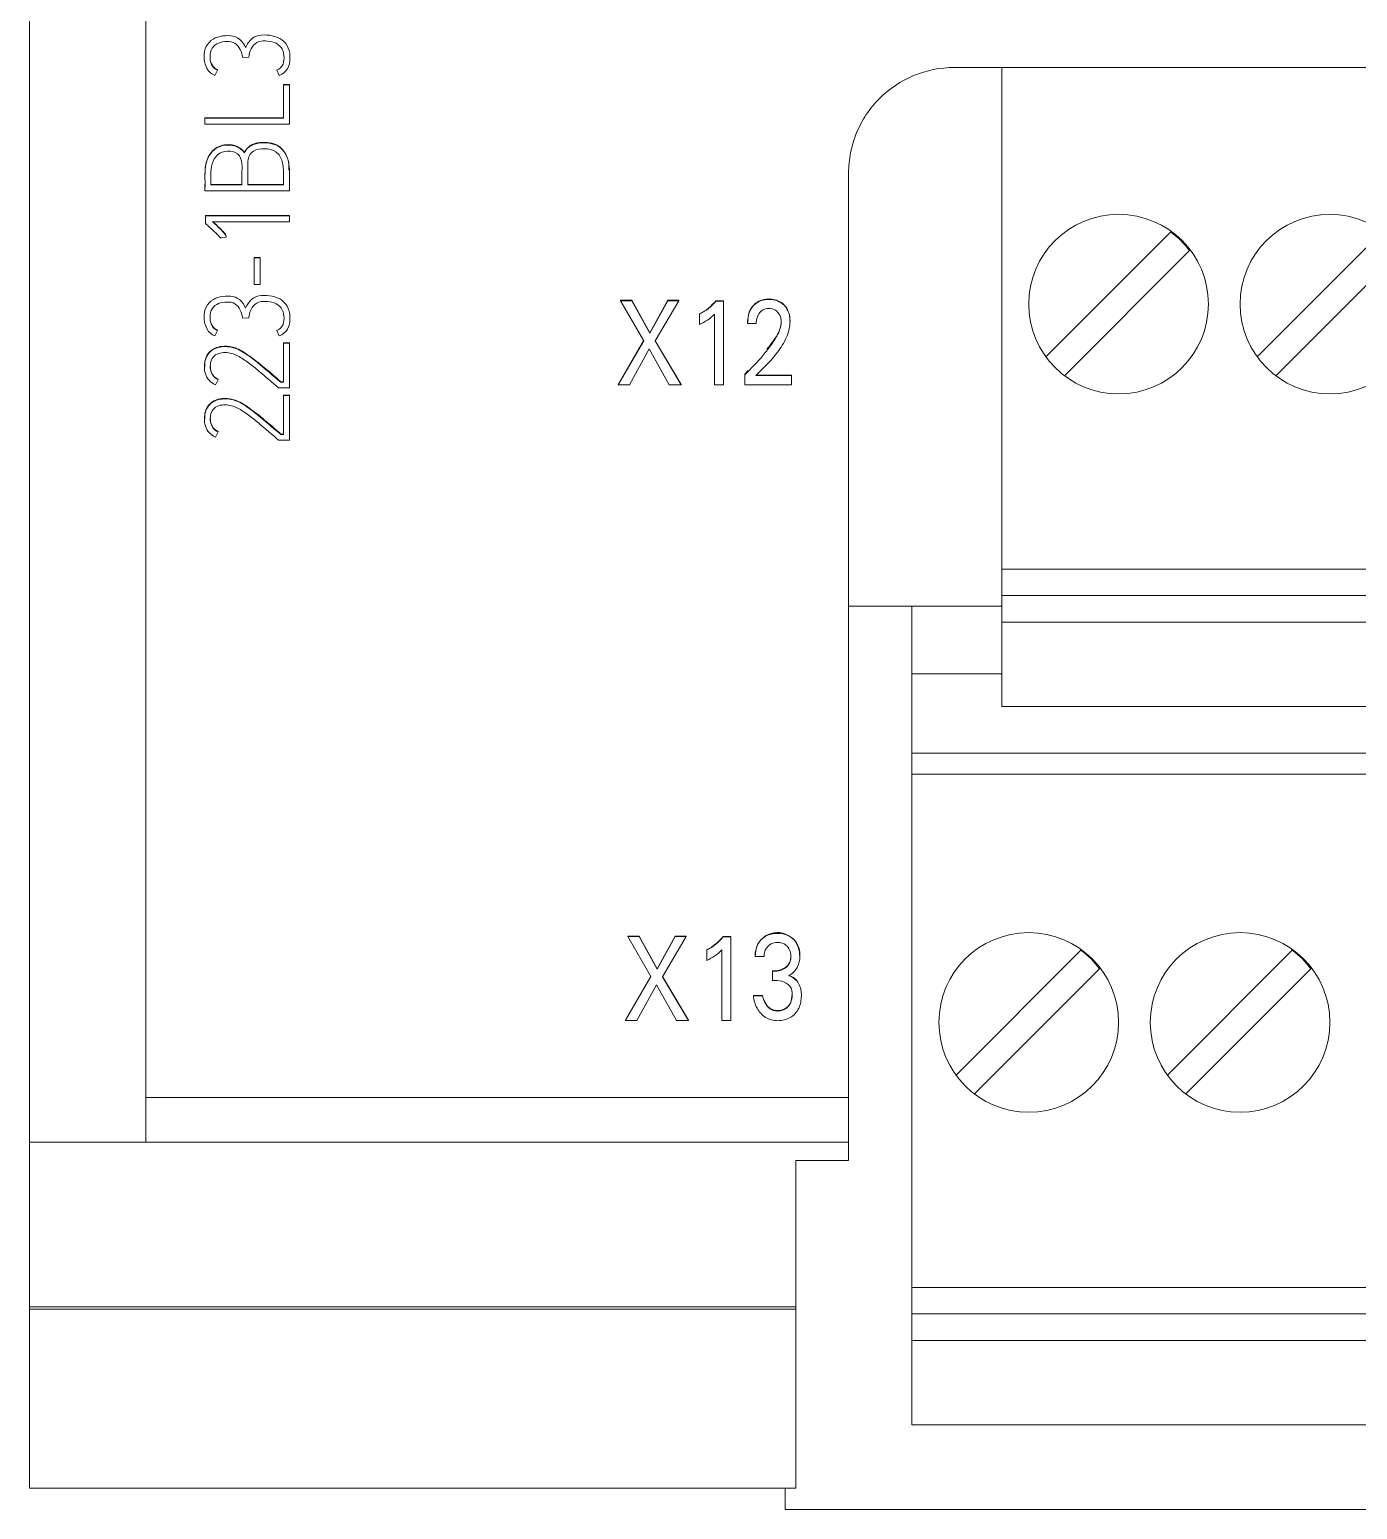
# Model space of a CAD drawing. Header units: millimetres. Extents: x 983 to 2111, y 2638 to 4457.
# Drawn here: x 1470.51 to 1495.64, y 3406.41 to 3434.43 of the extents above; entities that cross this region are included whole.
import ezdxf

# ---------------------------------------------------------------- set-up
doc = ezdxf.new("R2010")
doc.units = ezdxf.units.MM

# ---------------------------------------------------------------- blocks, each defined once
blk = doc.blocks.new('16DIDQ')
at = {"color": 7, "linetype": 'Continuous', "lineweight": 15}
for p, q in [((1470.51, 3413.363), (1470.51, 3443.808)), ((1472.71, 3440.752), (1472.71, 3414.209)), ((1473.814, 3433.917), (1473.814, 3433.91)), ((1474.546, 3433.895), (1474.657, 3433.902)), ((1474.597, 3434.086), (1474.597, 3434.093)), ((1475.438, 3433.891), (1475.438, 3433.898)), ((1474.013, 3433.557), (1474.065, 3433.659)), ((1474.065, 3433.659), (1474.065, 3433.666)), ((1475.19, 3433.659), (1475.19, 3433.666)), ((1475.19, 3433.659), (1475.236, 3433.557)), ((1488.01, 3433.708), (1532.51, 3433.708)), ((1488.91, 3424.208), (1488.91, 3433.708)), ((1475.314, 3433.38), (1475.314, 3433.387)), ((1475.427, 3433.387), (1475.314, 3433.387)), ((1475.314, 3433.38), (1475.427, 3433.38)), ((1475.314, 3432.747), (1475.314, 3433.38)), ((1475.427, 3433.38), (1475.427, 3433.387)), ((1475.427, 3433.38), (1475.427, 3432.634)), ((1473.829, 3432.747), (1473.829, 3432.754)), ((1475.314, 3432.754), (1473.829, 3432.754)), ((1473.829, 3432.747), (1473.829, 3432.634)), ((1473.829, 3432.747), (1475.314, 3432.747)), ((1475.427, 3432.634), (1473.829, 3432.634)), ((1474.575, 3432.093), (1474.575, 3432.101)), ((1473.828, 3431.668), (1473.828, 3431.661)), ((1486.01, 3414.209), (1486.01, 3431.708)), ((1473.829, 3431.381), (1473.829, 3431.499)), ((1473.829, 3431.381), (1473.829, 3431.374)), ((1473.829, 3431.374), (1475.427, 3431.374)), ((1473.83, 3431.492), (1473.83, 3431.499)), ((1473.942, 3431.494), (1474.528, 3431.494)), ((1474.528, 3431.487), (1473.942, 3431.487)), ((1474.528, 3431.494), (1474.528, 3431.577)), ((1474.528, 3431.487), (1474.528, 3431.494)), ((1474.639, 3431.494), (1474.639, 3431.487)), ((1475.316, 3431.494), (1474.639, 3431.494)), ((1475.316, 3431.487), (1474.639, 3431.487)), ((1475.316, 3431.487), (1475.316, 3431.494)), ((1473.836, 3430.898), (1473.836, 3430.905)), ((1475.429, 3430.905), (1473.836, 3430.905)), ((1473.836, 3430.898), (1473.836, 3430.759)), ((1473.836, 3430.898), (1475.429, 3430.898)), ((1473.854, 3430.743), (1473.836, 3430.759)), ((1475.429, 3430.787), (1473.974, 3430.787)), ((1475.429, 3430.898), (1475.429, 3430.905)), ((1475.429, 3430.898), (1475.429, 3430.787)), ((1474.231, 3430.497), (1474.118, 3430.491)), ((1474.118, 3430.491), (1474.122, 3430.478)), ((1474.122, 3430.485), (1474.12, 3430.491)), ((1474.122, 3430.478), (1474.122, 3430.485)), ((1474.231, 3430.497), (1474.231, 3430.504)), ((1489.744, 3428.23), (1492.108, 3430.594)), ((1493.744, 3428.23), (1496.108, 3430.594)), ((1492.461, 3430.24), (1490.094, 3427.873)), ((1496.461, 3430.24), (1494.094, 3427.873)), ((1474.759, 3430.106), (1474.759, 3430.113)), ((1474.872, 3430.113), (1474.759, 3430.113)), ((1474.759, 3430.106), (1474.872, 3430.106)), ((1474.759, 3429.601), (1474.759, 3430.106)), ((1474.872, 3430.106), (1474.872, 3430.113)), ((1474.872, 3430.106), (1474.872, 3429.601)), ((1474.872, 3429.601), (1474.759, 3429.601)), ((1474.597, 3429.154), (1474.597, 3429.161)), ((1481.691, 3429.3), (1481.91, 3429.3)), ((1481.691, 3429.293), (1481.691, 3429.3)), ((1481.691, 3429.293), (1482.132, 3428.535)), ((1481.91, 3429.293), (1481.691, 3429.293)), ((1481.91, 3429.293), (1481.91, 3429.3)), ((1481.91, 3429.3), (1482.25, 3428.682)), ((1482.25, 3428.675), (1481.91, 3429.293)), ((1482.25, 3428.682), (1482.588, 3429.3)), ((1482.588, 3429.293), (1482.25, 3428.675)), ((1482.35, 3428.53), (1482.797, 3429.293)), ((1482.588, 3429.293), (1482.588, 3429.3)), ((1482.588, 3429.3), (1482.797, 3429.3)), ((1482.797, 3429.293), (1482.588, 3429.293)), ((1482.797, 3429.293), (1482.797, 3429.3)), ((1483.497, 3429.284), (1483.497, 3429.291)), ((1483.497, 3429.291), (1483.642, 3429.291)), ((1483.642, 3429.284), (1483.497, 3429.284)), ((1483.642, 3429.284), (1483.642, 3429.291)), ((1483.642, 3427.701), (1483.642, 3429.284)), ((1473.814, 3428.985), (1473.814, 3428.978)), ((1474.546, 3428.963), (1474.657, 3428.97)), ((1475.438, 3428.959), (1475.438, 3428.966)), ((1483.19, 3429.039), (1483.19, 3429.046)), ((1483.19, 3429.039), (1483.19, 3428.84)), ((1483.471, 3429.038), (1483.471, 3427.701)), ((1484.097, 3428.884), (1484.097, 3428.877)), ((1484.107, 3428.934), (1484.098, 3428.87)), ((1484.264, 3428.863), (1484.098, 3428.863)), ((1484.901, 3428.903), (1484.901, 3428.91)), ((1474.013, 3428.625), (1474.065, 3428.726)), ((1474.065, 3428.726), (1474.065, 3428.734)), ((1475.19, 3428.726), (1475.19, 3428.734)), ((1475.19, 3428.726), (1475.236, 3428.625)), ((1481.648, 3427.708), (1482.13, 3428.538)), ((1482.132, 3428.535), (1481.648, 3427.701)), ((1482.25, 3428.675), (1482.25, 3428.682)), ((1482.841, 3427.701), (1482.35, 3428.53)), ((1482.352, 3428.534), (1482.841, 3427.708)), ((1475.316, 3428.497), (1475.316, 3428.49)), ((1475.316, 3428.497), (1475.427, 3428.497)), ((1475.316, 3428.49), (1475.316, 3427.75)), ((1475.427, 3428.49), (1475.316, 3428.49)), ((1475.427, 3428.497), (1475.427, 3428.49)), ((1475.427, 3427.64), (1475.427, 3428.49)), ((1481.862, 3427.701), (1482.235, 3428.379)), ((1482.235, 3428.379), (1482.617, 3427.701)), ((1473.818, 3428.042), (1473.818, 3428.035)), ((1484.112, 3427.968), (1484.045, 3427.899)), ((1474.025, 3427.699), (1474.076, 3427.799)), ((1474.076, 3427.806), (1474.076, 3427.799)), ((1475.263, 3427.757), (1475.263, 3427.75)), ((1475.263, 3427.757), (1475.316, 3427.757)), ((1475.316, 3427.75), (1475.263, 3427.75)), ((1481.648, 3427.701), (1481.648, 3427.708)), ((1481.648, 3427.701), (1481.862, 3427.701)), ((1482.617, 3427.701), (1482.841, 3427.701)), ((1482.841, 3427.701), (1482.841, 3427.708)), ((1483.471, 3427.701), (1483.642, 3427.701)), ((1484.045, 3427.892), (1484.045, 3427.899)), ((1484.045, 3427.701), (1484.045, 3427.892)), ((1484.928, 3427.701), (1484.045, 3427.701)), ((1484.254, 3427.882), (1484.928, 3427.882)), ((1484.254, 3427.875), (1484.928, 3427.875)), ((1484.928, 3427.882), (1484.928, 3427.875)), ((1484.928, 3427.875), (1484.928, 3427.701)), ((1475.223, 3427.64), (1475.427, 3427.64)), ((1475.316, 3427.507), (1475.316, 3427.5)), ((1475.316, 3427.507), (1475.427, 3427.507)), ((1475.316, 3427.5), (1475.316, 3426.761)), ((1475.427, 3427.5), (1475.316, 3427.5)), ((1475.427, 3427.507), (1475.427, 3427.5)), ((1475.427, 3426.65), (1475.427, 3427.5)), ((1473.818, 3427.053), (1473.818, 3427.046)), ((1474.025, 3426.71), (1474.076, 3426.809)), ((1474.076, 3426.816), (1474.076, 3426.809)), ((1475.223, 3426.65), (1475.427, 3426.65)), ((1475.263, 3426.768), (1475.263, 3426.761)), ((1475.263, 3426.768), (1475.316, 3426.768)), ((1475.316, 3426.761), (1475.263, 3426.761)), ((1488.91, 3424.208), (1533.41, 3424.208)), ((1488.91, 3423.708), (1488.91, 3424.208)), ((1488.91, 3423.508), (1486.01, 3423.508)), ((1487.21, 3423.508), (1487.21, 3422.228)), ((1488.91, 3423.708), (1533.41, 3423.708)), ((1488.91, 3423.708), (1488.91, 3423.208)), ((1533.41, 3423.208), (1488.91, 3423.208)), ((1488.91, 3423.208), (1488.91, 3421.608)), ((1487.21, 3422.228), (1488.91, 3422.228)), ((1487.21, 3422.228), (1487.21, 3420.728)), ((1533.41, 3421.608), (1488.91, 3421.608)), ((1531.71, 3420.728), (1487.21, 3420.728)), ((1487.21, 3420.328), (1487.21, 3420.728)), ((1487.21, 3410.608), (1487.21, 3420.328)), ((1531.71, 3420.328), (1487.21, 3420.328)), ((1481.829, 3417.255), (1481.829, 3417.262)), ((1481.829, 3417.262), (1482.048, 3417.262)), ((1482.27, 3416.497), (1481.829, 3417.255)), ((1481.829, 3417.255), (1482.048, 3417.255)), ((1482.048, 3417.255), (1482.048, 3417.262)), ((1482.048, 3417.262), (1482.388, 3416.644)), ((1482.048, 3417.255), (1482.388, 3416.636)), ((1482.388, 3416.644), (1482.727, 3417.262)), ((1482.388, 3416.636), (1482.727, 3417.255)), ((1482.935, 3417.255), (1482.489, 3416.492)), ((1482.727, 3417.255), (1482.727, 3417.262)), ((1482.727, 3417.262), (1482.935, 3417.262)), ((1482.727, 3417.255), (1482.935, 3417.255)), ((1482.935, 3417.255), (1482.935, 3417.262)), ((1483.636, 3417.246), (1483.636, 3417.253)), ((1483.636, 3417.253), (1483.781, 3417.253)), ((1483.636, 3417.246), (1483.781, 3417.246)), ((1483.781, 3417.246), (1483.781, 3417.253)), ((1483.781, 3417.246), (1483.781, 3415.663)), ((1483.329, 3417.008), (1483.329, 3417.001)), ((1483.329, 3416.802), (1483.329, 3417.001)), ((1483.609, 3415.663), (1483.609, 3417)), ((1484.244, 3416.895), (1484.244, 3416.888)), ((1484.41, 3416.876), (1484.244, 3416.876)), ((1485.089, 3416.897), (1485.089, 3416.904)), ((1488.044, 3414.63), (1490.408, 3416.994)), ((1492.044, 3414.63), (1494.408, 3416.994)), ((1481.787, 3415.67), (1482.268, 3416.5)), ((1481.787, 3415.663), (1482.27, 3416.497)), ((1482.388, 3416.636), (1482.388, 3416.644)), ((1482.489, 3416.492), (1482.98, 3415.663)), ((1482.491, 3416.496), (1482.98, 3415.67)), ((1484.57, 3416.607), (1484.57, 3416.6)), ((1484.57, 3416.422), (1484.57, 3416.6)), ((1490.761, 3416.64), (1488.394, 3414.273)), ((1494.761, 3416.64), (1492.394, 3414.273)), ((1482.374, 3416.341), (1482.001, 3415.663)), ((1482.756, 3415.663), (1482.374, 3416.341)), ((1484.208, 3416.139), (1484.208, 3416.132)), ((1484.208, 3416.139), (1484.383, 3416.139)), ((1484.208, 3416.132), (1484.383, 3416.132)), ((1484.383, 3416.132), (1484.383, 3416.139)), ((1485.117, 3416.145), (1485.117, 3416.152)), ((1481.787, 3415.67), (1481.787, 3415.663)), ((1482.001, 3415.663), (1481.787, 3415.663)), ((1482.98, 3415.663), (1482.756, 3415.663)), ((1482.98, 3415.663), (1482.98, 3415.67)), ((1483.781, 3415.663), (1483.609, 3415.663)), ((1472.71, 3414.209), (1486.01, 3414.209)), ((1472.71, 3414.209), (1472.71, 3413.363)), ((1486.01, 3414.209), (1486.01, 3413.363)), ((1470.51, 3413.363), (1472.71, 3413.363)), ((1470.51, 3410.241), (1470.51, 3413.363)), ((1486.01, 3413.363), (1472.71, 3413.363)), ((1486.01, 3413.011), (1486.01, 3413.363)), ((1485.01, 3413.011), (1486.01, 3413.011)), ((1485.01, 3410.241), (1485.01, 3413.011)), ((1487.21, 3410.608), (1531.71, 3410.608)), ((1487.21, 3410.108), (1487.21, 3410.608)), ((1470.51, 3410.241), (1485.01, 3410.241)), ((1470.51, 3410.241), (1470.51, 3410.202)), ((1485.01, 3410.202), (1470.51, 3410.202)), ((1470.51, 3406.808), (1470.51, 3410.202)), ((1485.01, 3410.241), (1485.01, 3410.202)), ((1485.01, 3406.808), (1485.01, 3410.202)), ((1487.21, 3410.108), (1531.71, 3410.108)), ((1487.21, 3410.108), (1487.21, 3409.608)), ((1531.71, 3409.608), (1487.21, 3409.608)), ((1487.21, 3409.608), (1487.21, 3408.008)), ((1531.71, 3408.008), (1487.21, 3408.008)), ((1470.51, 3406.808), (1485.01, 3406.808)), ((1484.81, 3406.408), (1484.81, 3406.808)), ((1535.71, 3406.408), (1484.81, 3406.408))]:
    blk.add_line(p, q, dxfattribs=at)
at = {"color": 7, "linetype": 'Continuous', "lineweight": 15, "flags": 128}
blk.add_lwpolyline([(1484.943, 3416.164), (1484.944, 3416.151), (1484.915, 3416.008), (1484.864, 3415.931), (1484.791, 3415.876), (1484.708, 3415.851), (1484.62, 3415.854), (1484.531, 3415.888), (1484.47, 3415.943), (1484.402, 3416.063), (1484.383, 3416.139), (1484.383, 3416.139)], dxfattribs=at)
at = {"color": 7, "linetype": 'Continuous', "lineweight": 15}
for centre in [(1491.12, 3429.228), (1495.12, 3429.228), (1489.42, 3415.628), (1493.42, 3415.628)]:
    blk.add_circle(centre, 1.7, dxfattribs=at)
for centre, radius, start, end in [((1491.096, 3429.228), 1.7, 36.5435, 53.4565), ((1484.663, 3416.91), 0.42, 359.0713, 183.7982), ((1489.396, 3415.628), 1.7, 36.5435, 53.4565), ((1493.396, 3415.628), 1.7, 36.5435, 53.4565)]:
    blk.add_arc(centre, radius, start, end, dxfattribs=at)
for points, knots in [([(1474.597, 3434.086), (1474.569, 3434.143), (1474.536, 3434.198), (1474.437, 3434.283), (1474.374, 3434.305), (1474.244, 3434.315), (1474.18, 3434.31), (1474.054, 3434.283), (1473.992, 3434.257), (1473.892, 3434.176), (1473.855, 3434.12), (1473.815, 3433.997), (1473.811, 3433.931), (1473.82, 3433.803), (1473.837, 3433.739), (1473.904, 3433.629), (1473.953, 3433.583), (1474.013, 3433.557)], [0, 0, 0, 0, 0.125, 0.125, 0.25, 0.25, 0.375, 0.375, 0.5, 0.5, 0.625, 0.625, 0.75, 0.75, 0.875, 0.875, 1, 1, 1, 1]), ([(1474.065, 3433.659), (1474.017, 3433.682), (1473.976, 3433.719), (1473.93, 3433.814), (1473.924, 3433.869), (1473.926, 3433.974), (1473.936, 3434.028), (1473.993, 3434.118), (1474.038, 3434.151), (1474.136, 3434.191), (1474.189, 3434.198), (1474.295, 3434.2), (1474.35, 3434.195), (1474.441, 3434.138), (1474.474, 3434.094), (1474.518, 3433.999), (1474.531, 3433.946), (1474.546, 3433.895)], [0, 0, 0, 0, 0.125, 0.125, 0.25, 0.25, 0.375, 0.375, 0.5, 0.5, 0.625, 0.625, 0.75, 0.75, 0.875, 0.875, 1, 1, 1, 1]), ([(1475.236, 3433.557), (1475.298, 3433.584), (1475.355, 3433.625), (1475.423, 3433.742), (1475.437, 3433.81), (1475.439, 3433.944), (1475.431, 3434.012), (1475.382, 3434.137), (1475.34, 3434.192), (1475.231, 3434.272), (1475.167, 3434.296), (1475.036, 3434.323), (1474.968, 3434.328), (1474.834, 3434.318), (1474.766, 3434.295), (1474.663, 3434.207), (1474.629, 3434.146), (1474.597, 3434.086)], [0, 0, 0, 0, 0.125, 0.125, 0.25, 0.25, 0.375, 0.375, 0.5, 0.5, 0.625, 0.625, 0.75, 0.75, 0.875, 0.875, 1, 1, 1, 1]), ([(1474.657, 3433.902), (1474.666, 3433.957), (1474.679, 3434.01), (1474.728, 3434.109), (1474.765, 3434.154), (1474.86, 3434.209), (1474.918, 3434.214), (1475.028, 3434.209), (1475.083, 3434.2), (1475.188, 3434.164), (1475.237, 3434.134), (1475.303, 3434.045), (1475.318, 3433.99), (1475.328, 3433.88), (1475.326, 3433.823), (1475.286, 3433.72), (1475.241, 3433.681), (1475.19, 3433.659)], [0, 0, 0, 0, 0.125, 0.125, 0.25, 0.25, 0.375, 0.375, 0.5, 0.5, 0.625, 0.625, 0.75, 0.75, 0.875, 0.875, 1, 1, 1, 1]), ([(1474.065, 3433.666), (1474.037, 3433.682), (1473.985, 3433.714), (1473.937, 3433.8), (1473.921, 3433.871), (1473.926, 3433.913), (1473.927, 3433.919)], [0, 0, 0, 0, 0.3112, 0.589805, 0.938234, 1, 1, 1, 1]), ([(1486.01, 3431.708), (1486.01, 3431.84), (1486.023, 3431.969), (1486.073, 3432.224), (1486.112, 3432.351), (1486.212, 3432.593), (1486.273, 3432.708), (1486.418, 3432.925), (1486.502, 3433.028), (1486.778, 3433.305), (1487.001, 3433.454), (1487.482, 3433.655), (1487.745, 3433.708), (1488.01, 3433.708)], [0, 0, 0, 0, 0.125, 0.125, 0.25, 0.25, 0.375, 0.375, 0.5, 0.5, 0.75, 0.75, 1, 1, 1, 1]), ([(1474.575, 3432.093), (1474.538, 3432.143), (1474.488, 3432.182), (1474.377, 3432.231), (1474.315, 3432.242), (1474.191, 3432.239), (1474.131, 3432.224), (1474.021, 3432.169), (1473.974, 3432.128), (1473.9, 3432.031), (1473.872, 3431.975), (1473.839, 3431.857), (1473.832, 3431.797), (1473.827, 3431.676), (1473.829, 3431.616), (1473.83, 3431.495), (1473.829, 3431.434), (1473.829, 3431.374)], [0, 0, 0, 0, 0.125, 0.125, 0.25, 0.25, 0.375, 0.375, 0.5, 0.5, 0.625, 0.625, 0.75, 0.75, 0.875, 0.875, 1, 1, 1, 1]), ([(1473.829, 3431.668), (1473.831, 3431.762), (1473.835, 3431.906), (1473.922, 3432.081), (1474.028, 3432.187), (1474.161, 3432.242), (1474.303, 3432.254), (1474.441, 3432.219), (1474.531, 3432.156), (1474.567, 3432.11), (1474.575, 3432.101)], [0, 0, 0, 0, 0.2365941, 0.3643415, 0.4927056, 0.6108118, 0.7266818, 0.8509345, 0.967981, 1, 1, 1, 1]), ([(1474.575, 3432.101), (1474.592, 3432.13), (1474.626, 3432.187), (1474.714, 3432.248), (1474.843, 3432.293), (1475.001, 3432.294), (1475.161, 3432.262), (1475.279, 3432.185), (1475.367, 3432.066), (1475.421, 3431.921), (1475.418, 3431.813), (1475.417, 3431.767)], [0, 0, 0, 0, 0.080452, 0.160746, 0.250215, 0.40775, 0.534967, 0.637249, 0.739418, 0.888934, 1, 1, 1, 1]), ([(1475.427, 3431.374), (1475.427, 3431.441), (1475.427, 3431.508), (1475.427, 3431.641), (1475.429, 3431.708), (1475.423, 3431.841), (1475.415, 3431.908), (1475.373, 3432.039), (1475.341, 3432.102), (1475.248, 3432.202), (1475.188, 3432.239), (1475.056, 3432.279), (1474.987, 3432.286), (1474.849, 3432.282), (1474.779, 3432.269), (1474.657, 3432.206), (1474.604, 3432.157), (1474.575, 3432.093)], [0, 0, 0, 0, 0.125, 0.125, 0.25, 0.25, 0.375, 0.375, 0.5, 0.5, 0.625, 0.625, 0.75, 0.75, 0.875, 0.875, 1, 1, 1, 1]), ([(1474.639, 3431.487), (1474.639, 3431.562), (1474.639, 3431.636), (1474.639, 3431.748), (1474.639, 3431.785), (1474.639, 3431.86), (1474.639, 3431.897), (1474.646, 3431.972), (1474.655, 3432.009), (1474.687, 3432.075), (1474.713, 3432.104), (1474.807, 3432.164), (1474.885, 3432.174), (1475.033, 3432.168), (1475.111, 3432.153), (1475.23, 3432.066), (1475.273, 3432), (1475.313, 3431.858), (1475.315, 3431.782), (1475.317, 3431.635), (1475.317, 3431.561), (1475.316, 3431.487)], [0, 0, 0, 0, 0.125, 0.125, 0.1875, 0.1875, 0.25, 0.25, 0.3125, 0.3125, 0.375, 0.375, 0.5, 0.5, 0.625, 0.625, 0.75, 0.75, 0.875, 0.875, 1, 1, 1, 1]), ([(1473.942, 3431.487), (1473.942, 3431.553), (1473.942, 3431.62), (1473.942, 3431.752), (1473.945, 3431.818), (1473.983, 3431.949), (1474.018, 3432.01), (1474.118, 3432.099), (1474.186, 3432.124), (1474.321, 3432.129), (1474.392, 3432.113), (1474.498, 3432.028), (1474.52, 3431.957), (1474.534, 3431.823), (1474.528, 3431.756), (1474.528, 3431.621), (1474.528, 3431.554), (1474.528, 3431.487)], [0, 0, 0, 0, 0.125, 0.125, 0.25, 0.25, 0.375, 0.375, 0.5, 0.5, 0.625, 0.625, 0.75, 0.75, 0.875, 0.875, 1, 1, 1, 1]), ([(1474.231, 3430.504), (1474.231, 3430.521), (1474.224, 3430.537), (1474.205, 3430.563), (1474.194, 3430.576), (1474.162, 3430.613), (1474.139, 3430.636), (1474.069, 3430.705), (1474.022, 3430.75), (1473.974, 3430.794)], [0, 0, 0, 0, 0.125, 0.125, 0.25, 0.25, 0.5, 0.5, 1, 1, 1, 1]), ([(1473.974, 3430.787), (1473.998, 3430.765), (1474.022, 3430.743), (1474.046, 3430.72), (1474.07, 3430.697), (1474.093, 3430.674), (1474.117, 3430.651), (1474.138, 3430.63), (1474.159, 3430.609), (1474.178, 3430.587), (1474.192, 3430.572), (1474.205, 3430.556), (1474.217, 3430.539), (1474.222, 3430.532), (1474.226, 3430.524), (1474.228, 3430.516), (1474.23, 3430.51), (1474.231, 3430.504), (1474.231, 3430.497)], [0, 0, 0, 0, 0.0000990184, 0.0000990184, 0.0000990184, 0.0001980448, 0.0001980448, 0.0001980448, 0.0002868806, 0.0002868806, 0.0002868806, 0.0003483915, 0.0003483915, 0.0003483915, 0.0003746495, 0.0003746495, 0.0003746495, 0.000393231, 0.000393231, 0.000393231, 0.000393231]), ([(1474.122, 3430.478), (1474.105, 3430.504), (1474.083, 3430.526), (1474.039, 3430.572), (1474.016, 3430.593), (1473.947, 3430.658), (1473.901, 3430.702), (1473.854, 3430.743)], [0, 0, 0, 0, 0.25, 0.25, 0.5, 0.5, 1, 1, 1, 1]), ([(1474.597, 3429.154), (1474.569, 3429.211), (1474.536, 3429.266), (1474.437, 3429.351), (1474.374, 3429.373), (1474.244, 3429.383), (1474.18, 3429.378), (1474.054, 3429.351), (1473.992, 3429.325), (1473.892, 3429.244), (1473.855, 3429.188), (1473.815, 3429.065), (1473.811, 3428.999), (1473.82, 3428.871), (1473.837, 3428.807), (1473.904, 3428.697), (1473.953, 3428.651), (1474.013, 3428.625)], [0, 0, 0, 0, 0.125, 0.125, 0.25, 0.25, 0.375, 0.375, 0.5, 0.5, 0.625, 0.625, 0.75, 0.75, 0.875, 0.875, 1, 1, 1, 1]), ([(1475.236, 3428.625), (1475.298, 3428.652), (1475.355, 3428.693), (1475.423, 3428.81), (1475.437, 3428.878), (1475.439, 3429.012), (1475.431, 3429.08), (1475.382, 3429.205), (1475.34, 3429.26), (1475.231, 3429.34), (1475.167, 3429.364), (1475.036, 3429.391), (1474.968, 3429.396), (1474.834, 3429.386), (1474.766, 3429.363), (1474.663, 3429.275), (1474.629, 3429.214), (1474.597, 3429.154)], [0, 0, 0, 0, 0.125, 0.125, 0.25, 0.25, 0.375, 0.375, 0.5, 0.5, 0.625, 0.625, 0.75, 0.75, 0.875, 0.875, 1, 1, 1, 1]), ([(1474.065, 3428.726), (1474.017, 3428.75), (1473.976, 3428.787), (1473.93, 3428.882), (1473.924, 3428.937), (1473.926, 3429.042), (1473.936, 3429.096), (1473.993, 3429.186), (1474.038, 3429.219), (1474.136, 3429.259), (1474.189, 3429.266), (1474.295, 3429.268), (1474.35, 3429.263), (1474.441, 3429.206), (1474.474, 3429.162), (1474.518, 3429.066), (1474.531, 3429.014), (1474.546, 3428.963)], [0, 0, 0, 0, 0.125, 0.125, 0.25, 0.25, 0.375, 0.375, 0.5, 0.5, 0.625, 0.625, 0.75, 0.75, 0.875, 0.875, 1, 1, 1, 1]), ([(1474.657, 3428.97), (1474.666, 3429.024), (1474.679, 3429.078), (1474.728, 3429.177), (1474.765, 3429.221), (1474.86, 3429.277), (1474.918, 3429.282), (1475.028, 3429.277), (1475.083, 3429.268), (1475.188, 3429.232), (1475.237, 3429.202), (1475.303, 3429.113), (1475.318, 3429.057), (1475.328, 3428.948), (1475.326, 3428.891), (1475.286, 3428.788), (1475.241, 3428.749), (1475.19, 3428.726)], [0, 0, 0, 0, 0.125, 0.125, 0.25, 0.25, 0.375, 0.375, 0.5, 0.5, 0.625, 0.625, 0.75, 0.75, 0.875, 0.875, 1, 1, 1, 1]), ([(1484.045, 3427.892), (1484.169, 3428.008), (1484.285, 3428.131), (1484.448, 3428.326), (1484.5, 3428.392), (1484.598, 3428.531), (1484.644, 3428.603), (1484.717, 3428.757), (1484.742, 3428.842), (1484.727, 3429.012), (1484.674, 3429.094), (1484.518, 3429.162), (1484.418, 3429.15), (1484.32, 3429.066), (1484.298, 3429.028), (1484.268, 3428.949), (1484.262, 3428.906), (1484.264, 3428.863)], [0, 0, 0, 0, 0.25, 0.25, 0.375, 0.375, 0.5, 0.5, 0.625, 0.625, 0.75, 0.75, 0.875, 0.875, 0.9375, 0.9375, 1, 1, 1, 1]), ([(1484.098, 3428.863), (1484.096, 3428.917), (1484.103, 3428.97), (1484.131, 3429.075), (1484.153, 3429.125), (1484.218, 3429.212), (1484.259, 3429.247), (1484.355, 3429.297), (1484.409, 3429.311), (1484.57, 3429.325), (1484.683, 3429.298), (1484.808, 3429.192), (1484.84, 3429.148), (1484.885, 3429.05), (1484.897, 3428.996), (1484.907, 3428.835), (1484.884, 3428.728), (1484.806, 3428.528), (1484.751, 3428.435), (1484.564, 3428.175), (1484.407, 3428.025), (1484.254, 3427.875)], [0, 0, 0, 0, 0.0625, 0.0625, 0.125, 0.125, 0.1875, 0.1875, 0.25, 0.25, 0.375, 0.375, 0.4375, 0.4375, 0.5, 0.5, 0.625, 0.625, 0.75, 0.75, 1, 1, 1, 1]), ([(1484.897, 3428.91), (1484.897, 3428.95), (1484.896, 3429.034), (1484.845, 3429.154), (1484.758, 3429.252), (1484.643, 3429.309), (1484.511, 3429.332), (1484.377, 3429.315), (1484.255, 3429.256), (1484.172, 3429.165), (1484.127, 3429.086), (1484.122, 3429.04), (1484.121, 3429.035)], [0, 0, 0, 0, 0.102298, 0.215428, 0.328972, 0.43271, 0.540505, 0.669577, 0.775214, 0.881126, 0.984844, 1, 1, 1, 1]), ([(1474.065, 3428.734), (1474.037, 3428.75), (1473.985, 3428.782), (1473.937, 3428.868), (1473.921, 3428.939), (1473.926, 3428.98), (1473.927, 3428.987)], [0, 0, 0, 0, 0.3112, 0.589805, 0.938228, 1, 1, 1, 1]), ([(1483.471, 3429.038), (1483.431, 3428.997), (1483.388, 3428.958), (1483.293, 3428.893), (1483.242, 3428.866), (1483.19, 3428.84)], [0, 0, 0, 0, 0.5, 0.5, 1, 1, 1, 1]), ([(1484.732, 3428.904), (1484.733, 3428.889), (1484.737, 3428.817), (1484.662, 3428.622), (1484.545, 3428.476), (1484.463, 3428.375)], [0, 0, 0, 0, 0.075066, 0.354941, 1, 1, 1, 1]), ([(1475.263, 3427.75), (1475.115, 3427.874), (1474.97, 3428.001), (1474.745, 3428.183), (1474.669, 3428.242), (1474.549, 3428.322), (1474.508, 3428.347), (1474.42, 3428.387), (1474.373, 3428.402), (1474.231, 3428.43), (1474.131, 3428.43), (1473.994, 3428.378), (1473.952, 3428.353), (1473.884, 3428.284), (1473.859, 3428.241), (1473.827, 3428.149), (1473.82, 3428.101), (1473.816, 3428.005), (1473.822, 3427.956), (1473.852, 3427.864), (1473.876, 3427.821), (1473.941, 3427.749), (1473.981, 3427.721), (1474.025, 3427.699)], [0, 0, 0, 0, 0.25, 0.25, 0.375, 0.375, 0.4375, 0.4375, 0.5, 0.5, 0.625, 0.625, 0.6875, 0.6875, 0.75, 0.75, 0.8125, 0.8125, 0.875, 0.875, 0.9375, 0.9375, 1, 1, 1, 1]), ([(1473.824, 3428.042), (1473.823, 3428.079), (1473.822, 3428.157), (1473.867, 3428.27), (1473.945, 3428.359), (1474.058, 3428.416), (1474.214, 3428.44), (1474.426, 3428.408), (1474.794, 3428.174), (1475.061, 3427.936), (1475.263, 3427.757)], [0, 0, 0, 0, 0.058429, 0.1225069, 0.1870732, 0.241819, 0.3198643, 0.4325749, 0.5723447, 1, 1, 1, 1]), ([(1474.076, 3427.799), (1474.038, 3427.817), (1474.005, 3427.843), (1473.955, 3427.909), (1473.939, 3427.948), (1473.926, 3428.03), (1473.928, 3428.071), (1473.943, 3428.152), (1473.959, 3428.192), (1474.011, 3428.256), (1474.047, 3428.28), (1474.126, 3428.306), (1474.168, 3428.311), (1474.293, 3428.31), (1474.374, 3428.285), (1474.521, 3428.213), (1474.588, 3428.164), (1474.72, 3428.065), (1474.784, 3428.014), (1474.974, 3427.856), (1475.098, 3427.747), (1475.223, 3427.64)], [0, 0, 0, 0, 0.0625, 0.0625, 0.125, 0.125, 0.1875, 0.1875, 0.25, 0.25, 0.3125, 0.3125, 0.375, 0.375, 0.5, 0.5, 0.625, 0.625, 0.75, 0.75, 1, 1, 1, 1]), ([(1473.935, 3428.046), (1473.933, 3428.027), (1473.929, 3427.98), (1473.959, 3427.908), (1474.009, 3427.844), (1474.054, 3427.818), (1474.076, 3427.806)], [0, 0, 0, 0, 0.19362, 0.474405, 0.755041, 1, 1, 1, 1]), ([(1475.263, 3426.761), (1475.115, 3426.885), (1474.97, 3427.011), (1474.745, 3427.193), (1474.669, 3427.253), (1474.549, 3427.333), (1474.508, 3427.358), (1474.42, 3427.398), (1474.373, 3427.413), (1474.231, 3427.44), (1474.131, 3427.441), (1473.994, 3427.389), (1473.952, 3427.363), (1473.884, 3427.294), (1473.859, 3427.251), (1473.827, 3427.16), (1473.82, 3427.112), (1473.816, 3427.015), (1473.822, 3426.966), (1473.852, 3426.875), (1473.876, 3426.832), (1473.941, 3426.759), (1473.981, 3426.731), (1474.025, 3426.71)], [0, 0, 0, 0, 0.25, 0.25, 0.375, 0.375, 0.4375, 0.4375, 0.5, 0.5, 0.625, 0.625, 0.6875, 0.6875, 0.75, 0.75, 0.8125, 0.8125, 0.875, 0.875, 0.9375, 0.9375, 1, 1, 1, 1]), ([(1473.824, 3427.053), (1473.823, 3427.09), (1473.822, 3427.167), (1473.867, 3427.28), (1473.945, 3427.369), (1474.058, 3427.427), (1474.214, 3427.451), (1474.426, 3427.418), (1474.794, 3427.185), (1475.061, 3426.947), (1475.263, 3426.768)], [0, 0, 0, 0, 0.058429, 0.1225069, 0.1870731, 0.2418188, 0.3198641, 0.4325748, 0.5723447, 1, 1, 1, 1]), ([(1474.076, 3426.809), (1474.038, 3426.827), (1474.005, 3426.854), (1473.955, 3426.919), (1473.939, 3426.959), (1473.926, 3427.04), (1473.928, 3427.082), (1473.943, 3427.163), (1473.959, 3427.202), (1474.011, 3427.267), (1474.047, 3427.29), (1474.126, 3427.317), (1474.168, 3427.322), (1474.293, 3427.32), (1474.374, 3427.296), (1474.521, 3427.223), (1474.588, 3427.174), (1474.72, 3427.075), (1474.784, 3427.024), (1474.974, 3426.866), (1475.098, 3426.758), (1475.223, 3426.65)], [0, 0, 0, 0, 0.0625, 0.0625, 0.125, 0.125, 0.1875, 0.1875, 0.25, 0.25, 0.3125, 0.3125, 0.375, 0.375, 0.5, 0.5, 0.625, 0.625, 0.75, 0.75, 1, 1, 1, 1]), ([(1473.935, 3427.057), (1473.933, 3427.038), (1473.929, 3426.99), (1473.959, 3426.919), (1474.009, 3426.855), (1474.054, 3426.829), (1474.076, 3426.816)], [0, 0, 0, 0, 0.193619, 0.474401, 0.755043, 1, 1, 1, 1]), ([(1484.244, 3416.876), (1484.242, 3416.952), (1484.256, 3417.027), (1484.32, 3417.164), (1484.374, 3417.222), (1484.507, 3417.297), (1484.583, 3417.314), (1484.735, 3417.314), (1484.812, 3417.299), (1484.947, 3417.231), (1485.004, 3417.175), (1485.076, 3417.041), (1485.089, 3416.965), (1485.088, 3416.814), (1485.073, 3416.737), (1485.001, 3416.604), (1484.945, 3416.549), (1484.878, 3416.512)], [0, 0, 0, 0, 0.125, 0.125, 0.25, 0.25, 0.375, 0.375, 0.5, 0.5, 0.625, 0.625, 0.75, 0.75, 0.875, 0.875, 1, 1, 1, 1]), ([(1484.57, 3416.6), (1484.626, 3416.594), (1484.682, 3416.6), (1484.786, 3416.638), (1484.834, 3416.67), (1484.901, 3416.759), (1484.917, 3416.815), (1484.919, 3416.925), (1484.908, 3416.982), (1484.851, 3417.077), (1484.802, 3417.112), (1484.697, 3417.147), (1484.638, 3417.147), (1484.532, 3417.115), (1484.484, 3417.081), (1484.423, 3416.988), (1484.408, 3416.932), (1484.41, 3416.876)], [0, 0, 0, 0, 0.125, 0.125, 0.25, 0.25, 0.375, 0.375, 0.5, 0.5, 0.625, 0.625, 0.75, 0.75, 0.875, 0.875, 1, 1, 1, 1]), ([(1483.609, 3417), (1483.569, 3416.959), (1483.526, 3416.92), (1483.431, 3416.855), (1483.381, 3416.828), (1483.329, 3416.802)], [0, 0, 0, 0, 0.5, 0.5, 1, 1, 1, 1]), ([(1484.915, 3416.885), (1484.915, 3416.86), (1484.914, 3416.807), (1484.88, 3416.732), (1484.823, 3416.67), (1484.743, 3416.625), (1484.655, 3416.602), (1484.596, 3416.606), (1484.57, 3416.607)], [0, 0, 0, 0, 0.151607, 0.312684, 0.473523, 0.648033, 0.850172, 1, 1, 1, 1]), ([(1484.878, 3416.512), (1484.917, 3416.5), (1484.954, 3416.482), (1485.017, 3416.431), (1485.043, 3416.399), (1485.103, 3416.294), (1485.119, 3416.212), (1485.115, 3416.05), (1485.101, 3415.97), (1485.032, 3415.823), (1484.975, 3415.761), (1484.834, 3415.681), (1484.752, 3415.661), (1484.59, 3415.66), (1484.509, 3415.681), (1484.37, 3415.766), (1484.315, 3415.829), (1484.239, 3415.973), (1484.216, 3416.051), (1484.208, 3416.132)], [0, 0, 0, 0, 0.0625, 0.0625, 0.125, 0.125, 0.25, 0.25, 0.375, 0.375, 0.5, 0.5, 0.625, 0.625, 0.75, 0.75, 0.875, 0.875, 1, 1, 1, 1]), ([(1485.049, 3416.385), (1485.041, 3416.4), (1485.017, 3416.444), (1484.954, 3416.49), (1484.901, 3416.511), (1484.878, 3416.519)], [0, 0, 0, 0, 0.229732, 0.671955, 1, 1, 1, 1]), ([(1484.383, 3416.132), (1484.392, 3416.072), (1484.415, 3416.016), (1484.481, 3415.917), (1484.528, 3415.874), (1484.642, 3415.837), (1484.706, 3415.837), (1484.819, 3415.877), (1484.868, 3415.919), (1484.93, 3416.021), (1484.942, 3416.082), (1484.947, 3416.202), (1484.934, 3416.264), (1484.861, 3416.36), (1484.807, 3416.392), (1484.691, 3416.423), (1484.63, 3416.428), (1484.57, 3416.422)], [0, 0, 0, 0, 0.125, 0.125, 0.25, 0.25, 0.375, 0.375, 0.5, 0.5, 0.625, 0.625, 0.75, 0.75, 0.875, 0.875, 1, 1, 1, 1])]:
    blk.add_open_spline(points, degree=3, knots=knots, dxfattribs=at)
for points in [[(1483.19, 3429.046), (1483.31, 3429.103), (1483.413, 3429.189), (1483.497, 3429.291)], [(1483.497, 3429.284), (1483.413, 3429.182), (1483.31, 3429.096), (1483.19, 3429.039)], [(1483.329, 3417.008), (1483.448, 3417.065), (1483.551, 3417.151), (1483.636, 3417.253)], [(1483.329, 3417.001), (1483.448, 3417.058), (1483.551, 3417.144), (1483.636, 3417.246)]]:
    blk.add_open_spline(points, degree=3, dxfattribs=at)

msp = doc.modelspace()

# ---------------------------------------------------------------- block references
at = {"lineweight": -3}
msp.add_blockref('16DIDQ', (0, 0), dxfattribs=at)

doc.saveas('drawing.dxf')
